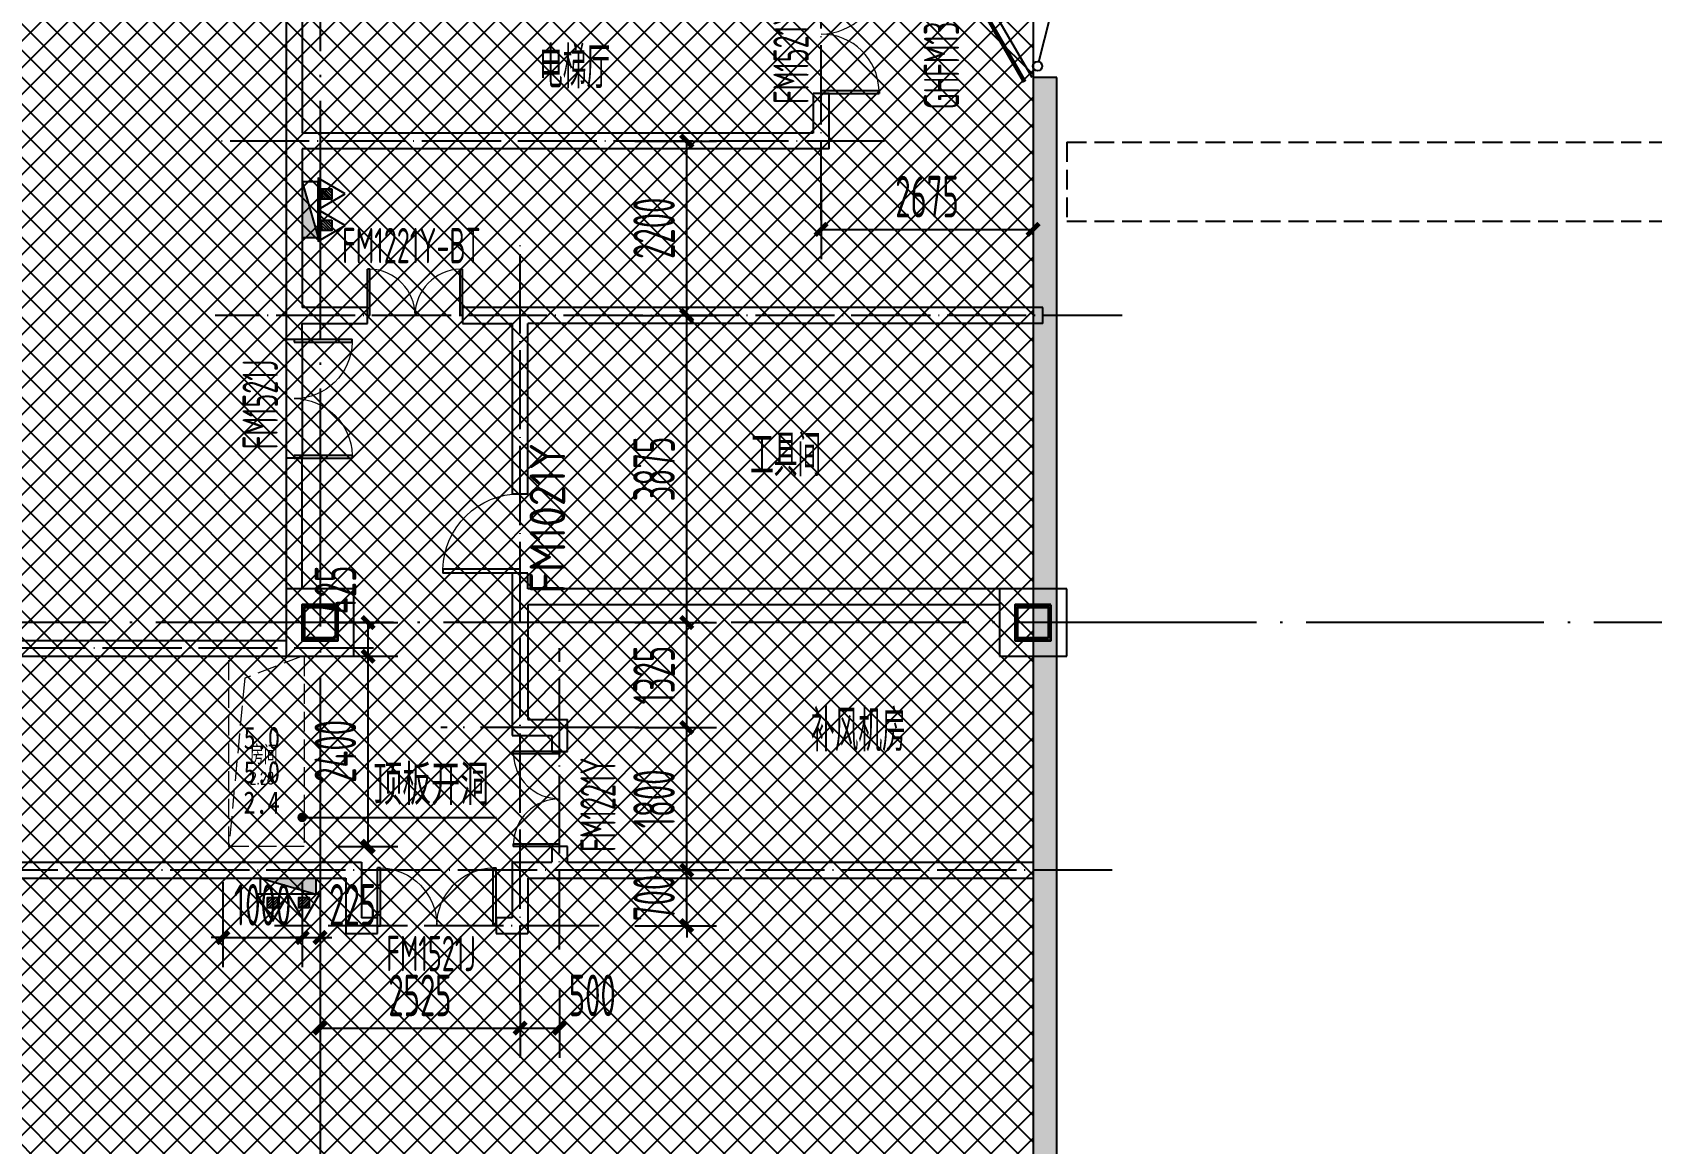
# Model space of a CAD drawing. Extents: x -473190 to 2138458, y -81875 to 2633646.
# Drawn here: x 576557 to 596995, y 122368 to 136388 of the extents above; entities that cross this region are included whole.
import ezdxf

# ---------------------------------------------------------------- set-up
doc = ezdxf.new("R2010")
doc.units = 0
doc.header["$LTSCALE"] = 1000
doc.linetypes.add('DASH', pattern=[0.35, 0.25, -0.1])
doc.linetypes.add('DOTE', pattern=[2.42, 2, -0.2, 0.02, -0.2])
for name, color, linetype in [('A-COLUMN', 2, 'Continuous'), ('A-PUB_HATCH', 8, 'Continuous'), ('A-ROOM_NAME', 23, 'Continuous'), ('A-WALL', 2, 'Continuous'), ('DIM_IDEN', 3, 'Continuous'), ('DIM_LEAD', 3, 'Continuous'), ('DOOR_FIRE', 4, 'Continuous'), ('DOOR_FIRE_TEXT', 7, 'Continuous'), ('DOTE', 1, 'DOTE'), ('PUB_DIM', 3, 'Continuous'), ('PUB_TEXT', 7, 'Continuous'), ('RF-KBGQ', 15, 'Continuous'), ('RF-M', 4, 'Continuous'), ('RF-MBH', 11, 'Continuous'), ('RF-QT', 30, 'Continuous'), ('S-柱', 51, 'Continuous'), ('S-柱-填充', 8, 'Continuous'), ('SPACE', 7, 'Continuous'), ('W-EQUIP_消火栓', 7, 'Continuous'), ('W-EQUIP_灭火器', 7, 'Continuous'), ('WINDOW', 4, 'Continuous'), ('WINDOW_TEXT', 7, 'Continuous'), ('索引线', 252, 'Continuous')]:
    doc.layers.add(name, color=color, linetype=linetype)
doc.layers.add('HOLE', color=52, linetype='Continuous', lineweight=15)
doc.styles.add('8B2_01', font='simhei.ttf', dxfattribs={"width": 0.8})
doc.styles.add('8B2_02', font='tssdeng.shx', dxfattribs={"width": 0.6, "bigfont": 'TSSDCHN.shx'})
doc.styles.add('_TCH_DIM_T3', font='tssdeng.shx', dxfattribs={"width": 0.564706, "bigfont": '@@@tssdchn.shx'})
doc.styles.add('_TCH_SPACE', font='SIMPLEX', dxfattribs={"height": 5, "bigfont": 'GBCBIG'})
doc.styles.add('_TCH_WINDOW', font='tssdeng.shx', dxfattribs={"width": 0.8, "height": 3.5, "bigfont": 'tssdchn.shx'})
doc.styles.get("Standard").update_dxf_attribs({"font": 'gbenor.shx', "bigfont": 'gbcbig.shx'})
doc.dimstyles.new('_TCH_ARCH&&150', dxfattribs={"dimtxt": 525, "dimasz": 150, "dimexe": 375, "dimexo": 450, "dimgap": 150, "dimtad": 1, "dimdec": 0, "dimzin": 0, "dimdsep": 46, "dimtxsty": '_TCH_DIM_T3', "dimblk": 'ARCHTICK', "dimcen": 0.09, "dimclrt": 7, "dimazin": 2, "dimtfac": 1, "dimtdec": 0, "dimtix": 1, "dimtmove": 2, "dimatfit": 3, "dimfxl": 0, "dimtolj": 1, "dimtzin": 0, "dimarcsym": 0})

# ---------------------------------------------------------------- blocks, each defined once
blk = doc.blocks.new('A$C7EFF042E')
at = {"layer": 'A-COLUMN', "color": 6}
for p, q in [((18675, -17825), (17825, -17825)), ((17825, -17825), (17825, -18675)), ((18675, -18675), (18675, -17825)), ((27675, -17825), (26825, -17825)), ((26825, -17825), (26825, -18675)), ((27675, -18675), (27675, -17825)), ((17825, -18675), (18675, -18675)), ((26825, -18675), (27675, -18675))]:
    blk.add_line(p, q, dxfattribs=at)
at = {"layer": 'S-柱', "color": 6, "lineweight": 35}
for points in [[(18475, -18025), (18025, -18025), (18025, -18475), (18475, -18475)], [(18475, -18025), (18025, -18025), (18025, -18475), (18475, -18475)], [(27475, -18025), (27025, -18025), (27025, -18475), (27475, -18475)], [(27475, -18025), (27025, -18025), (27025, -18475), (27475, -18475)]]:
    blk.add_lwpolyline(points, close=True, dxfattribs=at)
at = {"layer": 'S-柱-填充', "color": 6, "lineweight": 35}
for points in [[(18445, -18445), (18055, -18445), (18055, -18055), (18445, -18055)], [(27445, -18445), (27055, -18445), (27055, -18055), (27445, -18055)]]:
    blk.add_lwpolyline(points, close=True, dxfattribs=at)
blk = doc.blocks.new('A$C4F5A101F')
at = {"layer": 'DOTE', "color": 16, "linetype": 'DOTE', "ltscale": 1.5}
for p, q in [((-149489.7, 16373.7), (-149489.7, -213765.2)), ((-140489.7, 16373.7), (-140489.7, -213765.2)), ((-39660.8, -26507.4), (-180399, -26507.4))]:
    blk.add_line(p, q, dxfattribs=at)
blk = doc.blocks.new('_ArchTick')
at = {"color": 0, "linetype": 'ByBlock', "const_width": 0.4}
blk.add_lwpolyline([(-0.5, -0.5), (0.5, 0.5)], dxfattribs=at)
blk = doc.blocks.new('*D5567')
at = {"layer": 'Defpoints', "color": 0, "transparency": 16777216}
for p in [(108175, -13714), (110700, -13714), (110700, -14667)]:
    blk.add_point(p, dxfattribs=at)
at = {"layer": 'PUB_DIM', "color": 0, "lineweight": -2, "transparency": 16777216}
for p, q in [((108175, -14164), (108175, -15042)), ((110700, -14164), (110700, -15042)), ((108175, -14667), (110700, -14667))]:
    blk.add_line(p, q, dxfattribs=at)
at = {"layer": 'PUB_DIM', "color": 0, "lineweight": -2, "transparency": 16777216, "xscale": 150, "yscale": 150, "zscale": 150, "rotation": 180}
blk.add_blockref('_ArchTick', (108175, -14667), dxfattribs=at)
at = {"layer": 'PUB_DIM', "color": 0, "lineweight": -2, "transparency": 16777216, "xscale": 150, "yscale": 150, "zscale": 150}
blk.add_blockref('_ArchTick', (110700, -14667), dxfattribs=at)
at = {"layer": 'PUB_DIM', "color": 7, "transparency": 16777216, "insert": (109437, -14254), "char_height": 525, "attachment_point": 5, "style": '_TCH_DIM_T3'}
blk.add_mtext('\\A1;2525', dxfattribs=at)
blk = doc.blocks.new('*D5568')
at = {"layer": 'Defpoints', "color": 0, "transparency": 16777216}
for p in [(110700, -13714), (111200, -13714), (111200, -14667)]:
    blk.add_point(p, dxfattribs=at)
at = {"layer": 'PUB_DIM', "color": 0, "lineweight": -2, "transparency": 16777216}
for p, q in [((110700, -14164), (110700, -15042)), ((111200, -14164), (111200, -15042)), ((110700, -14667), (111200, -14667))]:
    blk.add_line(p, q, dxfattribs=at)
at = {"layer": 'PUB_DIM', "color": 0, "lineweight": -2, "transparency": 16777216, "xscale": 150, "yscale": 150, "zscale": 150, "rotation": 180}
blk.add_blockref('_ArchTick', (110700, -14667), dxfattribs=at)
at = {"layer": 'PUB_DIM', "color": 0, "lineweight": -2, "transparency": 16777216, "xscale": 150, "yscale": 150, "zscale": 150}
blk.add_blockref('_ArchTick', (111200, -14667), dxfattribs=at)
at = {"layer": 'PUB_DIM', "color": 7, "transparency": 16777216, "insert": (111612, -14254), "char_height": 525, "attachment_point": 5, "style": '_TCH_DIM_T3'}
blk.add_mtext('\\A1;500', dxfattribs=at)
blk = doc.blocks.new('*D5569')
at = {"layer": 'Defpoints', "color": 0, "transparency": 16777216}
for p in [(111700, -12675), (112804, -12675), (111700, -13375)]:
    blk.add_point(p, dxfattribs=at)
at = {"layer": 'PUB_DIM', "color": 0, "lineweight": -2, "transparency": 16777216}
for p, q in [((112804, -12675), (112804, -12525)), ((112150, -12675), (113179, -12675)), ((112804, -13375), (112804, -12675)), ((112150, -13375), (113179, -13375)), ((112804, -13375), (112804, -13525))]:
    blk.add_line(p, q, dxfattribs=at)
at = {"layer": 'PUB_DIM', "color": 0, "lineweight": -2, "transparency": 16777216, "xscale": 150, "yscale": 150, "zscale": 150}
for p, rotation in [((112804, -12675), 270), ((112804, -13375), 90)]:
    blk.add_blockref('_ArchTick', p, dxfattribs=dict(at, rotation=rotation))
at = {"layer": 'PUB_DIM', "color": 7, "transparency": 16777216, "insert": (112392, -13025), "char_height": 525, "attachment_point": 5, "rotation": 90, "style": '_TCH_DIM_T3'}
blk.add_mtext('\\A1;700', dxfattribs=at)
blk = doc.blocks.new('*D5570')
at = {"layer": 'Defpoints', "color": 0, "transparency": 16777216}
for p in [(111700, -10875), (112804, -10875), (111700, -12675)]:
    blk.add_point(p, dxfattribs=at)
at = {"layer": 'PUB_DIM', "color": 0, "lineweight": -2, "transparency": 16777216}
for p, q in [((112150, -10875), (113179, -10875)), ((112804, -12675), (112804, -10875)), ((112150, -12675), (113179, -12675))]:
    blk.add_line(p, q, dxfattribs=at)
at = {"layer": 'PUB_DIM', "color": 0, "lineweight": -2, "transparency": 16777216, "xscale": 150, "yscale": 150, "zscale": 150}
for p, rotation in [((112804, -10875), 90), ((112804, -12675), 270)]:
    blk.add_blockref('_ArchTick', p, dxfattribs=dict(at, rotation=rotation))
at = {"layer": 'PUB_DIM', "color": 7, "transparency": 16777216, "insert": (112392, -11775), "char_height": 525, "attachment_point": 5, "rotation": 90, "style": '_TCH_DIM_T3'}
blk.add_mtext('\\A1;1800', dxfattribs=at)
blk = doc.blocks.new('*D5571')
at = {"layer": 'Defpoints', "color": 0, "transparency": 16777216}
for p in [(111700, -9550), (112804, -9550), (111700, -10875)]:
    blk.add_point(p, dxfattribs=at)
at = {"layer": 'PUB_DIM', "color": 0, "lineweight": -2, "transparency": 16777216}
for p, q in [((112150, -9550), (113179, -9550)), ((112804, -10875), (112804, -9550)), ((112150, -10875), (113179, -10875))]:
    blk.add_line(p, q, dxfattribs=at)
at = {"layer": 'PUB_DIM', "color": 0, "lineweight": -2, "transparency": 16777216, "xscale": 150, "yscale": 150, "zscale": 150}
for p, rotation in [((112804, -9550), 90), ((112804, -10875), 270)]:
    blk.add_blockref('_ArchTick', p, dxfattribs=dict(at, rotation=rotation))
at = {"layer": 'PUB_DIM', "color": 7, "transparency": 16777216, "insert": (112392, -10213), "char_height": 525, "attachment_point": 5, "rotation": 90, "style": '_TCH_DIM_T3'}
blk.add_mtext('\\A1;1325', dxfattribs=at)
blk = doc.blocks.new('*D5572')
at = {"layer": 'Defpoints', "color": 0, "transparency": 16777216}
for p in [(111700, -5675), (112804, -5675), (111700, -9550)]:
    blk.add_point(p, dxfattribs=at)
at = {"layer": 'PUB_DIM', "color": 0, "lineweight": -2, "transparency": 16777216}
for p, q in [((112150, -5675), (113179, -5675)), ((112804, -9550), (112804, -5675)), ((112150, -9550), (113179, -9550))]:
    blk.add_line(p, q, dxfattribs=at)
at = {"layer": 'PUB_DIM', "color": 0, "lineweight": -2, "transparency": 16777216, "xscale": 150, "yscale": 150, "zscale": 150}
for p, rotation in [((112804, -5675), 90), ((112804, -9550), 270)]:
    blk.add_blockref('_ArchTick', p, dxfattribs=dict(at, rotation=rotation))
at = {"layer": 'PUB_DIM', "color": 7, "transparency": 16777216, "insert": (112392, -7613), "char_height": 525, "attachment_point": 5, "rotation": 90, "style": '_TCH_DIM_T3'}
blk.add_mtext('\\A1;3875', dxfattribs=at)
blk = doc.blocks.new('*D5573')
at = {"layer": 'Defpoints', "color": 0, "transparency": 16777216}
for p in [(111700, -3475), (112804, -3475), (111700, -5675)]:
    blk.add_point(p, dxfattribs=at)
at = {"layer": 'PUB_DIM', "color": 0, "lineweight": -2, "transparency": 16777216}
for p, q in [((112150, -3475), (113179, -3475)), ((112804, -5675), (112804, -3475)), ((112150, -5675), (113179, -5675))]:
    blk.add_line(p, q, dxfattribs=at)
at = {"layer": 'PUB_DIM', "color": 0, "lineweight": -2, "transparency": 16777216, "xscale": 150, "yscale": 150, "zscale": 150}
for p, rotation in [((112804, -3475), 90), ((112804, -5675), 270)]:
    blk.add_blockref('_ArchTick', p, dxfattribs=dict(at, rotation=rotation))
at = {"layer": 'PUB_DIM', "color": 7, "transparency": 16777216, "insert": (112392, -4575), "char_height": 525, "attachment_point": 5, "rotation": 90, "style": '_TCH_DIM_T3'}
blk.add_mtext('\\A1;2200', dxfattribs=at)
blk = doc.blocks.new('*D5574')
at = {"layer": 'Defpoints', "color": 0, "transparency": 16777216}
for p in [(114500, -3611), (117175, -3611), (117175, -4589)]:
    blk.add_point(p, dxfattribs=at)
at = {"layer": 'PUB_DIM', "color": 0, "lineweight": -2, "transparency": 16777216}
for p, q in [((114500, -4061), (114500, -4964)), ((117175, -4061), (117175, -4964)), ((114500, -4589), (117175, -4589))]:
    blk.add_line(p, q, dxfattribs=at)
at = {"layer": 'PUB_DIM', "color": 0, "lineweight": -2, "transparency": 16777216, "xscale": 150, "yscale": 150, "zscale": 150, "rotation": 180}
blk.add_blockref('_ArchTick', (114500, -4589), dxfattribs=at)
at = {"layer": 'PUB_DIM', "color": 0, "lineweight": -2, "transparency": 16777216, "xscale": 150, "yscale": 150, "zscale": 150}
blk.add_blockref('_ArchTick', (117175, -4589), dxfattribs=at)
at = {"layer": 'PUB_DIM', "color": 7, "transparency": 16777216, "insert": (115837, -4176), "char_height": 525, "attachment_point": 5, "style": '_TCH_DIM_T3'}
blk.add_mtext('\\A1;2675', dxfattribs=at)
blk = doc.blocks.new('*D5630')
at = {"layer": 'Defpoints', "color": 0, "transparency": 16777216}
for p in [(124925, -30700), (125757, -30700), (124925, -31125)]:
    blk.add_point(p, dxfattribs=at)
at = {"layer": 'PUB_DIM', "color": 0, "lineweight": -2, "transparency": 16777216}
for p, q in [((125375, -30700), (126132, -30700)), ((125757, -31125), (125757, -30700)), ((125375, -31125), (126132, -31125))]:
    blk.add_line(p, q, dxfattribs=at)
at = {"layer": 'PUB_DIM', "color": 0, "lineweight": -2, "transparency": 16777216, "xscale": 150, "yscale": 150, "zscale": 150}
for p, rotation in [((125757, -30700), 90), ((125757, -31125), 270)]:
    blk.add_blockref('_ArchTick', p, dxfattribs=dict(at, rotation=rotation))
at = {"layer": 'PUB_DIM', "color": 7, "transparency": 16777216, "insert": (125344, -30288), "char_height": 525, "attachment_point": 5, "rotation": 90, "style": '_TCH_DIM_T3'}
blk.add_mtext('\\A1;425', dxfattribs=at)
blk = doc.blocks.new('*D5631')
at = {"layer": 'Defpoints', "color": 0, "transparency": 16777216}
for p in [(124925, -31125), (125757, -31125), (124925, -33525)]:
    blk.add_point(p, dxfattribs=at)
at = {"layer": 'PUB_DIM', "color": 0, "lineweight": -2, "transparency": 16777216}
for p, q in [((125375, -31125), (126132, -31125)), ((125757, -33525), (125757, -31125)), ((125375, -33525), (126132, -33525))]:
    blk.add_line(p, q, dxfattribs=at)
at = {"layer": 'PUB_DIM', "color": 0, "lineweight": -2, "transparency": 16777216, "xscale": 150, "yscale": 150, "zscale": 150}
for p, rotation in [((125757, -31125), 90), ((125757, -33525), 270)]:
    blk.add_blockref('_ArchTick', p, dxfattribs=dict(at, rotation=rotation))
at = {"layer": 'PUB_DIM', "color": 7, "transparency": 16777216, "insert": (125344, -32325), "char_height": 525, "attachment_point": 5, "rotation": 90, "style": '_TCH_DIM_T3'}
blk.add_mtext('\\A1;2400', dxfattribs=at)
blk = doc.blocks.new('*D5632')
at = {"layer": 'Defpoints', "color": 0, "transparency": 16777216}
for p in [(124925, -33525), (125150, -33525), (125150, -34674)]:
    blk.add_point(p, dxfattribs=at)
at = {"layer": 'PUB_DIM', "color": 0, "lineweight": -2, "transparency": 16777216}
for p, q in [((124925, -33975), (124925, -35049)), ((125150, -33975), (125150, -35049)), ((124925, -34674), (124775, -34674)), ((124925, -34674), (125150, -34674)), ((125150, -34674), (125300, -34674))]:
    blk.add_line(p, q, dxfattribs=at)
at = {"layer": 'PUB_DIM', "color": 0, "lineweight": -2, "transparency": 16777216, "xscale": 150, "yscale": 150, "zscale": 150}
blk.add_blockref('_ArchTick', (124925, -34674), dxfattribs=at)
at = {"layer": 'PUB_DIM', "color": 0, "lineweight": -2, "transparency": 16777216, "xscale": 150, "yscale": 150, "zscale": 150, "rotation": 180}
blk.add_blockref('_ArchTick', (125150, -34674), dxfattribs=at)
at = {"layer": 'PUB_DIM', "color": 7, "transparency": 16777216, "insert": (125562, -34261), "char_height": 525, "attachment_point": 5, "style": '_TCH_DIM_T3'}
blk.add_mtext('\\A1;225', dxfattribs=at)
blk = doc.blocks.new('*D5633')
at = {"layer": 'Defpoints', "color": 0, "transparency": 16777216}
for p in [(123925, -33525), (124925, -33525), (124925, -34674)]:
    blk.add_point(p, dxfattribs=at)
at = {"layer": 'PUB_DIM', "color": 0, "lineweight": -2, "transparency": 16777216}
for p, q in [((123925, -33975), (123925, -35049)), ((124925, -33975), (124925, -35049)), ((123925, -34674), (123775, -34674)), ((123925, -34674), (124925, -34674)), ((124925, -34674), (125075, -34674))]:
    blk.add_line(p, q, dxfattribs=at)
at = {"layer": 'PUB_DIM', "color": 0, "lineweight": -2, "transparency": 16777216, "xscale": 150, "yscale": 150, "zscale": 150}
blk.add_blockref('_ArchTick', (123925, -34674), dxfattribs=at)
at = {"layer": 'PUB_DIM', "color": 0, "lineweight": -2, "transparency": 16777216, "xscale": 150, "yscale": 150, "zscale": 150, "rotation": 180}
blk.add_blockref('_ArchTick', (124925, -34674), dxfattribs=at)
at = {"layer": 'PUB_DIM', "color": 7, "transparency": 16777216, "insert": (124425, -34261), "char_height": 525, "attachment_point": 5, "style": '_TCH_DIM_T3'}
blk.add_mtext('\\A1;1000', dxfattribs=at)
blk = doc.blocks.new('$TwtSys$00000434')
for p, q in [((-0.5, 0.5), (-0.5, -0.5)), ((-0.5, -0.5), (0.5, 0.5)), ((0.5, 0.5), (-0.5, 0.5)), ((0.5, -0.5), (0.5, 0.5)), ((-0.5, -0.5), (0.5, -0.5))]:
    blk.add_line(p, q)
blk.add_solid([(0.5, -0.5), (0.5, 0.5), (-0.5, -0.5)])
blk = doc.blocks.new('$TwtSys$00000546')
h = blk.add_hatch()
h.set_pattern_fill('ANSI31', color=256, scale=200, style=0)
h.set_pattern_definition([(45, (-38543.802, -6670.83), (-17.67767, 17.67767), [])])
h.paths.add_polyline_path([(-65, 174), (65, 174), (65, 44), (-65, 44)])
for points in [[(0, 344), (-198, 0), (198, 0)], [(-65, 174), (65, 174), (65, 44), (-65, 44)]]:
    blk.add_lwpolyline(points, close=True)
blk = doc.blocks.new('$DorLib2D$00000192')
at = {"color": 0}
blk.add_line((-0.5, 0.125), (0.366, 0.625), dxfattribs=at)
at = {"color": 0, "const_width": 0.0417}
blk.add_lwpolyline([(-0.542, 0.197), (0.324, 0.697)], dxfattribs=at)
blk = doc.blocks.new('rfk')
at = {"layer": 'A-PUB_HATCH'}
blk.add_hatch(color=256, dxfattribs=at).paths.add_polyline_path([(474048.2, -695335.2), (474048.2, -679885.2), (473748.2, -679885.2), (473748.2, -695485.2), (473948.2, -695485.2)])
at = {"layer": 'RF-QT'}
for p, q in [((474048.2, -679885.2), (473748.2, -679885.2)), ((473748.2, -679885.2), (473748.2, -695485.2)), ((474048.2, -695335.2), (474048.2, -679885.2))]:
    blk.add_line(p, q, dxfattribs=at)
at = {"layer": 'RF-M'}
ref = blk.add_blockref('$DorLib2D$00000192', (473898.2, -679235.2), dxfattribs=dict(at, xscale=-1300, yscale=-1300, zscale=300, rotation=269.999999999991))
ref.add_attrib('A', 'GHFM1320(6)', (472816.8, -680286.8), dxfattribs={"layer": 'RF-MBH', "height": 446.25, "rotation": 90, "style": '_TCH_WINDOW', "width": 0.564706})
blk = doc.blocks.new('zsgc')
at = {"layer": 'RF-KBGQ', "color": 15, "linetype": 'DASH'}
for p, q in [((-296332.3, -201832.9), (-296332.3, -171257.9)), ((-295332.3, -201832.9), (-295332.3, -171257.9)), ((-296332.3, -201832.9), (-295332.3, -201832.9))]:
    blk.add_line(p, q, dxfattribs=at)
blk = doc.blocks.new('ADFASDF')
h = blk.add_hatch()
h.set_pattern_fill('ANSI37', color=8, scale=150)
h.set_pattern_definition([(45, (0, 0), (-168.3798, 168.3798), []), (135, (0, 0), (-168.3798, -168.3798), [])])
h.paths.add_polyline_path([(521397, 239186), (521397, 224886), (539697, 224886), (539697, 169261), (524947, 169261), (524947, 171211), (527822, 171211), (527922, 176611), (501318, 176611), (501125, 109884), (530547, 109887), (530547, 107449), (538188, 100503), (536147, 98236), (540086, 94690), (517812, 69953), (517812, 59790), (482108, 20136), (405247, 20136), (405247, 26086), (391997, 40436), (391997, 64736), (399997, 64738), (399997, 239186), (409022, 239186)])
blk.add_lwpolyline([(521397, 239186), (521397, 224886), (539697, 224886), (539697, 169261)])
blk = doc.blocks.new('$DorLib2D$00000002')
for p, q in [((-0.5, 0), (-0.5, 0.4875)), ((-0.475, 0.4875), (-0.5, 0.4875)), ((-0.475, 0), (-0.475, 0.4875)), ((0.475, 0), (0.475, 0.4875)), ((0.475, 0.4875), (0.5, 0.4875)), ((0.5, 0), (0.5, 0.4875)), ((-0.5, 0), (-0.475, 0)), ((0.5, 0), (0.475, 0))]:
    blk.add_line(p, q)
at = {"lineweight": 13}
for centre, start, end in [((-0.4875, 0), 0, 88.53072), ((0.4875, 0), 91.46928, 180)]:
    blk.add_arc(centre, 0.4875, start, end, dxfattribs=at)
blk = doc.blocks.new('$DorLib2D$00000001')
for p, q in [((0.45, 0.975), (0.5, 0.975)), ((0.45, 0), (0.45, 0.975)), ((0.5, 0), (0.5, 0.975)), ((0.5, 0), (0.45, 0))]:
    blk.add_line(p, q)
at = {"lineweight": 13}
blk.add_arc((0.475, 0), 0.975, 91.4693, 180, dxfattribs=at)
blk = doc.blocks.new('A$C2B5B1B2C')
at = {"layer": 'DOTE', "linetype": 'DOTE', "ltscale": 0.5}
for p, q in [((114500, -4475), (114500, 2825)), ((115300, -3475), (106850, -3475)), ((110700, -14371.4), (110700, -4675)), ((118300, -5675), (106850, -5675)), ((108850, -9875), (88725, -9875)), ((111200, -13675), (111200, -9875)), ((118175, -12675), (78225, -12675)), ((111700, -13375), (107600, -13375))]:
    blk.add_line(p, q, dxfattribs=at)
at = {"layer": 'DOTE'}
blk.add_line((112200, -10875), (109700, -10875), dxfattribs=at)
at = {"layer": 'PUB_DIM'}
for p1, p2, distance, picture, middle in [((111700, -5675), (111700, -3475), -1104.2, '*D5573', (112391.7, -4575)), ((114500, -3610.5), (117175, -3610.5), -978.2, '*D5574', (115837.5, -4176.2)), ((111700, -9550), (111700, -5675), -1104.2, '*D5572', (112391.7, -7612.5)), ((111700, -10875), (111700, -9550), -1104.2, '*D5571', (112391.7, -10212.5)), ((111700, -12675), (111700, -10875), -1104.2, '*D5570', (112391.7, -11775)), ((111700, -13375), (111700, -12675), -1104.2, '*D5569', (112391.7, -13025)), ((108175, -13714.2), (110700, -13714.2), -952.7, '*D5567', (109437.5, -14254.4))]:
    dim = blk.add_aligned_dim(p1=p1, p2=p2, distance=distance, dimstyle='_TCH_ARCH&&150', dxfattribs=at)
    dim.commit()
    dim.dimension.update_dxf_attribs({"geometry": picture, "text_midpoint": middle})
dim = blk.add_linear_dim(base=(111200, -14666.9), p1=(110700, -13714.2), p2=(111200, -13714.2), angle=360, dimstyle='_TCH_ARCH&&150', dxfattribs=at)
dim.commit()
dim.dimension.update_dxf_attribs({"geometry": '*D5568', "text_midpoint": (111611.7, -14254.4), "dimtype": 161})
blk = doc.blocks.new('A$C031B73C8')
at = {"layer": 'HOLE', "linetype": 'DASH'}
blk.add_lwpolyline([(124925, -31125), (124200.8, -31402.3), (123998.1, -33536.9)], dxfattribs=at)
blk.add_lwpolyline([(124000, -31125), (124950, -31125), (124950, -33525), (124000, -33525)], close=True, dxfattribs=at)
at = {"layer": 'SPACE', "style": '_TCH_SPACE'}
blk.add_text('房间', height=241.13, dxfattribs=at).set_placement((124265.5, -32489.9))
at = {"layer": 'SPACE', "style": '_TCH_SPACE', "width": 0.705882}
blk.add_text('2.28', height=148.75, dxfattribs=at).set_placement((124258.4, -32739.3))
at = {"layer": 'PUB_DIM'}
for base, p1, p2, angle, picture, middle in [((125756.7, -30700), (124925, -31125), (124925, -30700), 90, '*D5630', (125344.2, -30288.3)), ((125150, -34673.9), (124925, -33525), (125150, -33525), 0, '*D5632', (125561.7, -34261.4))]:
    dim = blk.add_linear_dim(base=base, p1=p1, p2=p2, angle=angle, dimstyle='_TCH_ARCH&&150', dxfattribs=at)
    dim.commit()
    dim.dimension.update_dxf_attribs({"geometry": picture, "text_midpoint": middle, "dimtype": 161})
for p1, p2, distance, picture, middle in [((124925, -33525), (124925, -31125), -831.7, '*D5631', (125344.2, -32325)), ((123925, -33525), (124925, -33525), -1148.9, '*D5633', (124425, -34261.4))]:
    dim = blk.add_aligned_dim(p1=p1, p2=p2, distance=distance, dimstyle='_TCH_ARCH&&150', dxfattribs=at)
    dim.commit()
    dim.dimension.update_dxf_attribs({"geometry": picture, "text_midpoint": middle})

msp = doc.modelspace()

# ---------------------------------------------------------------- linework, layer by layer
at = {"layer": 'A-COLUMN'}
for p, q in [((580612.2, 129367.4), (579762.2, 129367.4)), ((579762.2, 129367.4), (579762.2, 128517.4)), ((580612.2, 128517.4), (580612.2, 129367.4)), ((589612.2, 129367.4), (588762.2, 129367.4)), ((588762.2, 129367.4), (588762.2, 128517.4)), ((589612.2, 128517.4), (589612.2, 129367.4)), ((579762.2, 128517.4), (580612.2, 128517.4)), ((588762.2, 128517.4), (589612.2, 128517.4))]:
    msp.add_line(p, q, dxfattribs=at)
at = {"layer": 'A-WALL'}
for p, q in [((579762.2, 137517.4), (579762.2, 135017.4)), ((579962.2, 137517.4), (579962.2, 135117.4)), ((586612.2, 135617.4), (586412.2, 135617.4)), ((586412.2, 135617.4), (586412.2, 135117.4)), ((586612.2, 134917.4), (586612.2, 135617.4)), ((586412.2, 135117.4), (579962.2, 135117.4)), ((579762.2, 135017.4), (579762.2, 132817.4)), ((586612.2, 134917.4), (579962.2, 134917.4)), ((579962.2, 134917.4), (579962.2, 132917.4)), ((580787.2, 132917.4), (579962.2, 132917.4)), ((580787.2, 132717.4), (580787.2, 132917.4)), ((582712.2, 132917.4), (581987.2, 132917.4)), ((581987.2, 132917.4), (581987.2, 132717.4)), ((589312.2, 132917.4), (582712.2, 132917.4)), ((589312.2, 132717.4), (589312.2, 132917.4)), ((579762.2, 132817.4), (579762.2, 132517.4)), ((579962.2, 132717.4), (580787.2, 132717.4)), ((579962.2, 132517.4), (579962.2, 132717.4)), ((581987.2, 132717.4), (582612.2, 132717.4)), ((582612.2, 132717.4), (582612.2, 130567.4)), ((589312.2, 132717.4), (582812.2, 132717.4)), ((582812.2, 130567.4), (582812.2, 132717.4)), ((579762.2, 132517.4), (579962.2, 132517.4)), ((579962.2, 131017.4), (579762.2, 131017.4)), ((579762.2, 131017.4), (579762.2, 129367.4)), ((579962.2, 129367.4), (579962.2, 131017.4)), ((582612.2, 130567.4), (582812.2, 130567.4)), ((582812.2, 129567.4), (582612.2, 129567.4)), ((582612.2, 129567.4), (582612.2, 129267.4)), ((582812.2, 129367.4), (582812.2, 129567.4)), ((582612.2, 129267.4), (582612.2, 127517.4)), ((588762.2, 129367.4), (582812.2, 129367.4)), ((588762.2, 129167.4), (582812.2, 129167.4)), ((582812.2, 129167.4), (582812.2, 127717.4)), ((575462.3, 128717.4), (579762.2, 128717.4)), ((575262.3, 128517.4), (579762.2, 128517.4)), ((582812.2, 127717.4), (583312.2, 127717.4)), ((583312.2, 127317.4), (583312.2, 127717.4)), ((582612.2, 127517.4), (583112.2, 127517.4)), ((583112.2, 127517.4), (583112.2, 127317.4)), ((583112.2, 127317.4), (583312.2, 127317.4)), ((583312.2, 126117.4), (583112.2, 126117.4)), ((583112.2, 126117.4), (583112.2, 125917.4)), ((583312.2, 125917.4), (583312.2, 126117.4)), ((571087.2, 125917.4), (580712.2, 125917.4)), ((580712.2, 125917.4), (580712.2, 125217.4)), ((582612.2, 125917.4), (582612.2, 125217.4)), ((582612.2, 125917.4), (583112.2, 125917.4)), ((583312.2, 125917.4), (589187.2, 125917.4)), ((589187.2, 125917.4), (589187.2, 125717.4)), ((571187.2, 125717.4), (580512.2, 125717.4)), ((580512.2, 125717.4), (580512.2, 125017.4)), ((582812.2, 125717.4), (582812.2, 125017.4)), ((582812.2, 125717.4), (583212.2, 125717.4)), ((583212.2, 125717.4), (589187.2, 125717.4)), ((580912.2, 125217.4), (580712.2, 125217.4)), ((580912.2, 125017.4), (580912.2, 125217.4)), ((582612.2, 125217.4), (582412.2, 125217.4)), ((582412.2, 125217.4), (582412.2, 125017.4)), ((580512.2, 125017.4), (580912.2, 125017.4)), ((582412.2, 125017.4), (582812.2, 125017.4))]:
    msp.add_line(p, q, dxfattribs=at)
at = {"layer": 'DIM_IDEN'}
msp.add_line((589258.5, 136018.6), (590112.2, 139368.7), dxfattribs=at)
msp.add_circle((589244.2, 135962.2), 58.2, dxfattribs=at)
at = {"layer": 'DIM_LEAD'}
for p, q in [((579962.2, 126483.9), (581099.8, 126483.9)), ((581099.8, 126483.9), (582414.3, 126483.9))]:
    msp.add_line(p, q, dxfattribs=at)
at = {"layer": 'DIM_LEAD', "const_width": 60}
msp.add_lwpolyline([(579932.2, 126483.9, 1), (579992.2, 126483.9, 1)], format="xyb", close=True, dxfattribs=at)
at = {"layer": 'DOOR_FIRE'}
for p, q in [((579762.2, 132517.4), (579762.2, 131017.4)), ((579962.2, 132517.4), (579962.2, 131017.4))]:
    msp.add_line(p, q, dxfattribs=at)

# ---------------------------------------------------------------- block references
at = {"rotation": 270}
msp.add_blockref('zsgc', (791445.2, -161327.1), dxfattribs=at)
for name, p in [('ADFASDF', (49490, -74243.9)), ('A$C2B5B1B2C', (472012.2, 138492.4)), ('A$C031B73C8', (455037.2, 159642.4))]:
    msp.add_blockref(name, p)
at = {"layer": 'DOOR_FIRE'}
ref = msp.add_blockref('$DorLib2D$00000002', (586512.2, 136367.4), dxfattribs=dict(at, xscale=1500, yscale=1500, zscale=200, rotation=270.0000000000024))
ref.add_attrib('A', 'FM1521Y-K', (586355.5, 135485.4), dxfattribs={"layer": 'DOOR_FIRE_TEXT', "height": 446.25, "rotation": 90, "style": '_TCH_WINDOW', "width": 0.564706})
ref = msp.add_blockref('$DorLib2D$00000002', (581387.2, 132817.4), dxfattribs=dict(at, xscale=1200, yscale=1200, zscale=200))
ref.add_attrib('A', 'FM1221Y-BT', (580465.2, 133475.7), dxfattribs={"layer": 'DOOR_FIRE_TEXT', "height": 446.25, "style": '_TCH_WINDOW', "width": 0.564706})
ref = msp.add_blockref('$DorLib2D$00000002', (579862.2, 131767.4), dxfattribs=dict(at, xscale=-1500, yscale=1500, zscale=200, rotation=269.9999999955184))
ref.add_attrib('A', 'FM1521J', (579655, 131127.7), dxfattribs={"layer": 'DOOR_FIRE_TEXT', "height": 446.25, "rotation": 90, "style": '_TCH_WINDOW', "width": 0.564706})
ref = msp.add_blockref('$DorLib2D$00000002', (583212.2, 126717.4), dxfattribs=dict(at, xscale=-1200, yscale=-1200, zscale=200, rotation=270))
ref.add_attrib('A', 'FM1221Y', (583918.9, 126048.6), dxfattribs={"layer": 'DOOR_FIRE_TEXT', "height": 446.25, "rotation": 90, "style": '_TCH_WINDOW', "width": 0.564706})
ref = msp.add_blockref('$DorLib2D$00000002', (581662.2, 125117.4), dxfattribs=dict(at, xscale=-1500, yscale=1500, zscale=200, rotation=6.352482486993491e-12))
ref.add_attrib('A', 'FM1521J', (581022.5, 124543.2), dxfattribs={"layer": 'DOOR_FIRE_TEXT', "height": 446.25, "style": '_TCH_WINDOW', "width": 0.564706})
at = {"layer": 'RF-QT'}
for name, p in [('A$C4F5A101F', (729676.9, 155449.8)), ('A$C7EFF042E', (561937.2, 147192.4))]:
    msp.add_blockref(name, p, dxfattribs=at)
at = {"layer": 'W-EQUIP_消火栓', "yscale": 200, "zscale": 700}
for p, xscale, rotation in [((580062.2, 134151.6), 700, 269.9999949910436), ((579786.5, 125617.4), -700, 180)]:
    msp.add_blockref('$TwtSys$00000434', p, dxfattribs=dict(at, xscale=xscale, rotation=rotation))
at = {"layer": 'W-EQUIP_灭火器'}
for p, rotation in [((580162.2, 134349.9), 269.9999949910436), ((580162.2, 133953.2), 269.9999949910436), ((579588.1, 125517.4), 180.0000000000075), ((579984.9, 125517.4), 180.0000000000075)]:
    msp.add_blockref('$TwtSys$00000546', p, dxfattribs=dict(at, rotation=rotation))
at = {"layer": 'WINDOW'}
ref = msp.add_blockref('$DorLib2D$00000001', (582712.2, 130067.4), dxfattribs=dict(at, xscale=1000, yscale=-1000, zscale=1000, rotation=270))
ref.add_attrib('A', 'FM1021Y', (583282.3, 129307.9), dxfattribs={"layer": 'WINDOW_TEXT', "height": 450, "rotation": 90})
at = {"layer": '索引线'}
msp.add_blockref('rfk', (115439, 815702.6), dxfattribs=at)

# ---------------------------------------------------------------- texts
at = {"layer": 'A-ROOM_NAME', "style": '8B2_02', "width": 0.6}
for s, p in [('电梯厅', (582951.9, 135683.2)), ('工具间', (585615.8, 130789.3)), ('补风机房', (586383.8, 127317.3))]:
    msp.add_text(s, height=525, dxfattribs=at).set_placement(p)
at = {"layer": 'A-ROOM_NAME', "color": 2, "style": '8B2_01', "width": 0.8}
msp.add_text('5.0', height=281.65, dxfattribs=at).set_placement((579222.8, 127346.8))
at = {"layer": 'A-ROOM_NAME', "color": 1, "style": '8B2_01', "width": 0.8}
msp.add_text('5.0', height=281.65, dxfattribs=at).set_placement((579222.8, 126914.9))
at = {"layer": 'A-ROOM_NAME', "color": 3, "style": '8B2_01', "width": 0.8}
msp.add_text('2.4', height=281.65, dxfattribs=at).set_placement((579220.9, 126531.3))
at = {"layer": 'PUB_TEXT'}
msp.add_text('顶板开洞', height=506.38, dxfattribs=at).set_placement((580860.5, 126641.4))

doc.saveas('drawing.dxf')
